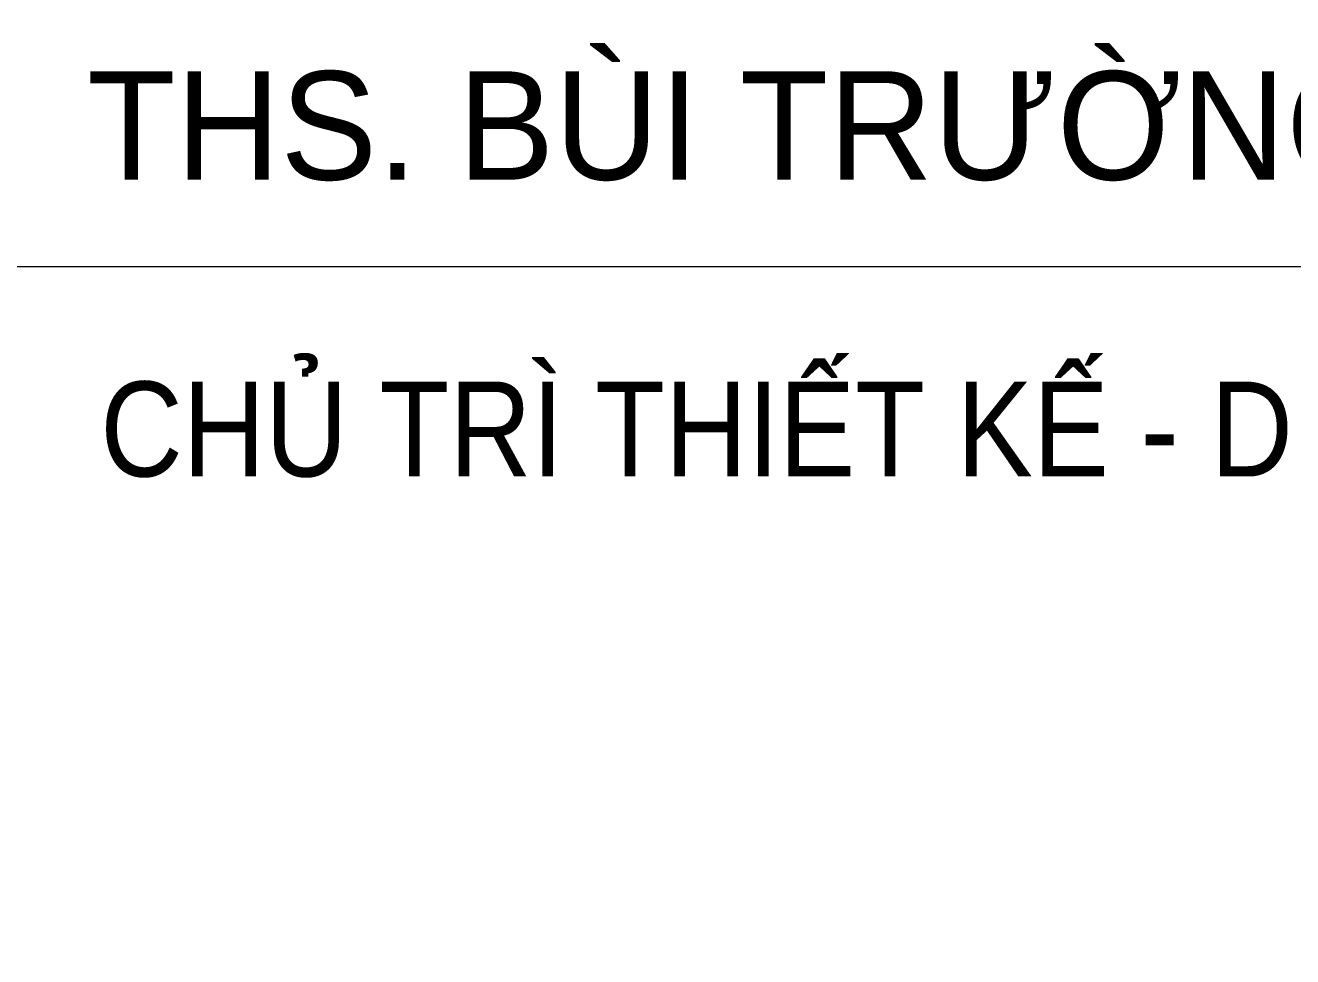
# Model space of a CAD drawing. Header units: millimetres. Extents: x 19378 to 228036, y -611253 to -527887.
# Drawn here: x 142414 to 146375, y -585180 to -582270 of the extents above; entities that cross this region are included whole.
import ezdxf
from ezdxf.enums import TextEntityAlignment as Align

# ---------------------------------------------------------------- set-up
doc = ezdxf.new("R2010")
doc.units = ezdxf.units.MM
doc.header["$MEASUREMENT"] = 0
doc.layers.add('Khungten_LCDI', color=7, linetype='Continuous')
doc.layers.add('LC Net thay', color=7, linetype='Continuous', lineweight=25)
doc.layers.add('LC Text1', color=3, linetype='Continuous', lineweight=20)
doc.styles.add('Khungten', font='VHAVAN_1.TTF', dxfattribs={"width": 0.9, "height": 5000})
doc.styles.add('Title', font='VHBLACK_1.TTF', dxfattribs={"width": 0.8})
doc.styles.add('VnAvantH', font='VHAVANB_1.TTF', dxfattribs={"width": 0.6})

# ---------------------------------------------------------------- blocks, each defined once
blk = doc.blocks.new('lcdi fix')
at = {"layer": 'Khungten_LCDI', "color": 9, "lineweight": 15}
for points in [[(36750, -1521.9), (40450, -1521.9), (40450, 446.3), (36750, 446.3)], [(36750, -1521.9), (40450, -1521.9), (40450, -3535.5), (36750, -3535.5)]]:
    blk.add_lwpolyline(points, close=True, dxfattribs=at)
at = {"color": 7, "style": 'VnAvantH'}
blk.add_text('ths. bïi tr\xadêng giang', height=160, dxfattribs=at).set_placement((38493.4, -1394.1), align=Align.CENTER)
at = {"color": 7, "style": 'Khungten', "width": 0.9}
blk.add_text('chñ tr× thiÕt kÕ - designed by', height=140, dxfattribs=at).set_placement((38565.6, -1831.8), align=Align.CENTER)
at = {"color": 7, "style": 'Khungten', "width": 0.8}
for tag, p in [('REVISION', (39498.8, -10746.3)), ('NGAYHT', (39546.1, -11609.4))]:
    blk.add_attdef(tag, text='', height=200, dxfattribs=at).set_placement(p, align=Align.CENTER)
at = {"layer": 'LC Text1', "style": 'Title', "width": 1.485915}
for tag, p, p2 in [('TENBANVE1', (36912.7, -8885.8), (40339.1, -8885.8)), ('TENBANVE2', (36912.7, -9562.5), (40339.1, -9562.5))]:
    blk.add_attdef(tag, text='', height=250, dxfattribs=at).set_placement(p, p2, align=Align.FIT)
at = {"layer": 'LC Text1', "style": 'Title', "width": 0.7}
blk.add_attdef('SOBANVE', text='', height=250, dxfattribs=at).set_placement((39562, -13896.2), align=Align.CENTER)

msp = doc.modelspace()

# ---------------------------------------------------------------- block references
at = {"layer": 'LC Net thay', "xscale": 2.118034286391425, "yscale": 2.118034286391425, "zscale": 2.118034286391425}
msp.add_blockref('lcdi fix', (63919.7, -579800, 0), dxfattribs=at)

doc.saveas('drawing.dxf')
